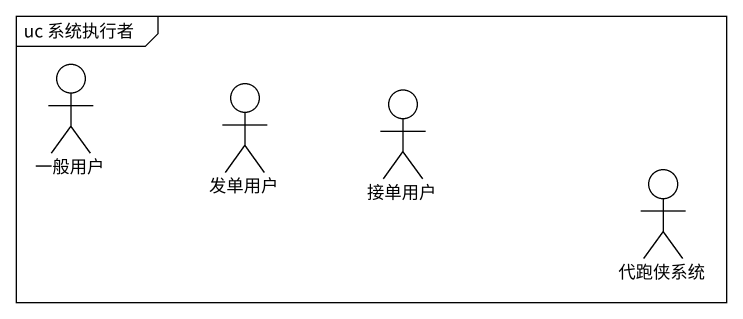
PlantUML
@startuml
mainframe uc 系统执行者
actor 一般用户
actor 发单用户
actor 接单用户
actor 代跑侠系统
@enduml
